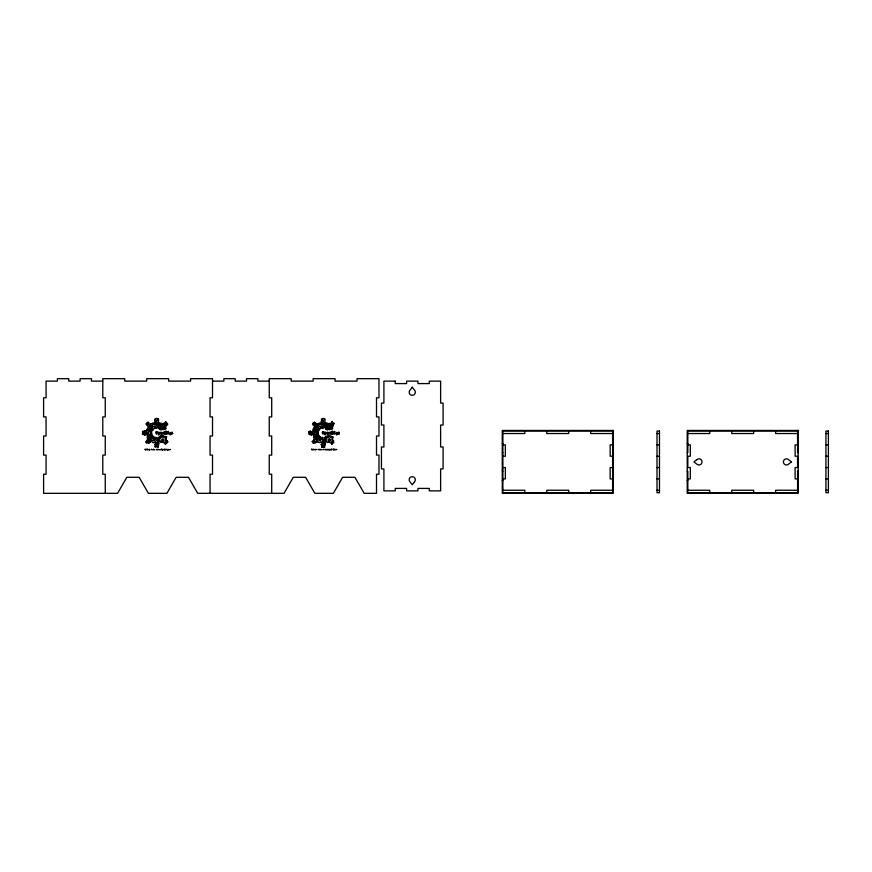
<?xml version="1.0" encoding="UTF-8"?>
<svg xmlns="http://www.w3.org/2000/svg" width="872" height="872" viewBox="0 0 872 872"><rect width="100%" height="100%" fill="white"/><g stroke="black" fill="none" stroke-linecap="round" stroke-linejoin="round"><path stroke-width="1.31" d="M160.459 449.941L160.448 449.472M327.12 449.93L326.793 449.32L326.989 449.876M146.736 449.331L146.616 449.483M312.547 449.331L312.525 449.908M313.19 449.331L313.07 449.483M331.698 449.745L331.371 449.091M167.195 449.745L167.838 449.69M316.242 424.293L316.536 423.476L316.95 423.934M160.993 435.488L160.819 435.553M318.498 433.068L318.062 432.774M148.97 437.428L148.763 436.741L149.297 437.025M324.057 418.68L324.722 418.647M314.781 423.988L314.454 423.738M147.706 449.81L147.728 449.374M313.375 428.534L313.538 429.231A1.123 1.123 0 0 0 313.767 429.493L314.236 429.722A1.123 1.123 0 0 0 314.585 429.743L315.904 429.133L315.293 427.378L313.833 427.302L314.683 429.046L313.451 428.534M144.229 430.877L144.109 431.564M145.275 430.866L145.798 430.91M156.807 449.767L156.47 449.723M159.402 449.767L159.075 449.723M164.601 449.767L164.285 449.712M169.789 449.767L169.484 449.712M323.261 449.767L322.956 449.712M325.856 449.767L325.55 449.712M331.055 449.767L330.978 449.712M336.243 449.767L336.167 449.712M149.014 449.767L148.709 449.712M154.213 449.767L153.875 449.723M154.856 449.767L154.551 449.712M163.565 435.891L163.108 436.283L163.631 435.935M162.65 449.767L162.345 449.712M320.667 449.767L320.351 449.712M149.897 449.516L149.951 449.919M329.333 449.516L329.387 449.919M168.721 449.516L168.721 449.941M172.667 433.548C171.642 429.046 170.738 436.392 172.678 433.46M339.121 433.548C337.355 434.703 340.745 432.131 338.445 432.098C336.265 433.722 340.047 434.823 339.175 433.428M161.603 433.548C159.816 434.714 163.304 431.913 160.84 432.141C158.824 433.907 162.563 434.725 161.658 433.428M328.057 433.548C326.204 434.714 329.801 431.978 327.294 432.141C325.3 433.864 328.995 434.747 328.112 433.428M162.792 442.191L162.977 441.243L162.301 441.81M329.245 442.191L329.158 441.156L328.831 442.126M148.207 424.119L147.477 424.054L148.033 424.043M314.661 424.119L314.062 424.348L314.4 423.716M162.53 424.119L162.17 423.552L162.203 424.163M328.951 424.206L329.06 423.552M146.093 449.581L146.071 449.908M161.996 449.788L161.658 449.102M328.45 449.788L328.057 449.124M157.451 449.788L157.113 449.102L157.036 449.723M153.603 439.052L153.788 437.875M320.057 439.052L320.242 437.875M164.546 426.037C166.269 424.937 165.157 427.771 164.546 426.125M331 426.037C332.624 424.893 331.763 427.803 331 426.125M313.964 422.517L314.563 421.939L314.683 422.506M151.412 434.834L151.99 435.259L151.303 435.52M317.866 434.834L318.138 435.52M146.311 431.727L146.681 432.436L146.213 431.76M145.744 431.803C147.924 433.918 144.501 428.032 148.142 430.746C148.752 432.392 147.292 434.692 145.897 433.569A1.624 1.624 0 0 1 145.439 433.34L144.589 433.264L144.948 432.785A1.624 1.624 0 0 1 144.785 432.294L144.24 431.629L145.711 431.782M156.807 446.769L156.709 446.791M150.529 433.286L150.42 432.599L150.551 433.417M330.194 428.13C331.633 425.808 330.935 429.972 332.548 427.411C333.409 429.427 330.553 430.158 330.27 428.174M151.303 425.798L150.812 425.58A1.155 1.155 0 0 0 150.453 425.569C148.185 425.22 149.853 429.449 151.292 427.64M312.765 432.196L312.667 431.76M154.835 420.816L155.085 420.151M323.141 447.162L323.283 447.216M323.915 446.922L324.744 447.053M148.829 426.713L148.545 426.463M314.073 449.778L314.084 449.363M146.518 440.676L146.91 440.981M314.825 426.212L315.283 426.713M146.649 449.254L147.346 449.331M161.81 429.504C160.35 431.466 158.431 427.018 160.851 427.313A1.243 1.243 0 0 1 161.244 427.313L161.767 427.531A1.243 1.243 0 0 1 162.05 427.803C163.729 428.653 158.399 427.999 161.963 429.362M328.264 429.504C326.717 431.466 324.983 427.062 327.305 427.313A1.243 1.243 0 0 1 327.698 427.313L328.221 427.531A1.243 1.243 0 0 1 328.504 427.803C330.085 428.686 324.896 427.988 328.417 429.362M323.937 443.892L323.828 444.785L323.174 444.11M317.975 449.342L318.073 449.734M158.66 449.342L158.759 449.734M317.724 427.694C316.383 429.416 314.672 425.274 316.907 425.569A1.155 1.155 0 0 1 317.266 425.58L317.757 425.798A1.155 1.155 0 0 1 318.008 426.059L318.563 426.321L317.561 426.67M166.16 436.937L166.705 436.818M165.538 444.11L166.051 443.15L165.026 443.685M331.992 444.11L332.505 443.15L331.48 443.685M332.058 443.935L331.502 443.837M151.03 429.493L151.357 430.79M317.484 429.493C316.634 430.746 319.621 431.335 319.25 429.743C318.16 427.127 318.814 430.474 317.539 429.515M154.431 438.235L153.963 438.703M320.7 438.224L321.168 438.551L320.46 438.79M167.915 441.635L168.067 441.864M332.112 421.438C330.782 422.495 333.137 423.084 332.123 421.427M156.382 423.138L156.579 422.658A1.864 1.864 0 0 0 157.134 422.538C158.715 422.953 158.41 420.838 158.704 419.683L156.72 418.331L154.922 418.887L154.965 419.781M322.836 423.138L323.032 422.658A1.864 1.864 0 0 0 323.588 422.538C325.169 422.953 324.864 420.838 325.158 419.683L323.719 418.473L321.855 418.625C319.653 420.544 325.376 419.617 323.12 421.558C321.942 420.042 319.675 422.375 321.714 422.168A1.842 1.842 0 0 0 322.193 422.484L322.771 423.291M164.525 423.487L165.124 423.269M158.214 442.289L158.9 442.224L158.453 442.66M148.807 426.92L148.142 426.386M315.206 426.822L314.596 426.386M157.2 440.524C157.865 442.714 157.995 438.692 157.134 440.556M322.575 437.417C320.994 437.275 322.913 439.292 322.586 437.428M165.342 427.923C167.25 426.604 165.484 431.171 163.871 428.839C164.078 425.776 164.971 428.959 165.342 427.945M144.033 431.618L144.218 430.866M310.487 431.618L310.356 430.877L310.803 431.4M154.606 438.638L153.995 438.79M162.203 435.64C160.023 435.39 162.574 438.104 162.236 435.629M313.255 440.382L313.026 440.818M158.246 418.985L157.734 418.549M324.002 418.615L324.602 418.636M155.107 444.6L154.617 444.949L155.151 444.535M166.04 425.841L166.421 426.136M151.172 435.401L151.303 434.877M332.995 437.166L332.515 436.6L332.973 437.297M154.922 420.86L155.38 420.282M321.703 438.387L320.144 440.992L319.196 440.033L320.046 439.074M316.95 423.945C317.899 422.865 318.04 425.928 316.427 424.337M317.07 432.708L317.103 433.537L316.961 432.708M333.18 424.184L332.33 423.879L333.18 423.727M150.158 442.246L150.104 441.352L150.693 441.755M317.245 441.701L316.296 441.897L317.179 442.071M158.203 446.878C158.05 445.756 156.84 447.75 158.246 447.173M324.657 446.878L324.199 446.769M155.26 426.909C153.265 426.997 155.096 425.492 155.249 426.899M321.637 427.008C321.855 425.46 319.523 426.822 321.615 427.018M159.064 428.839L159.216 428.163M325.518 428.839L325.638 428.152M320.068 440.589C318.912 438.812 321.823 440.142 320.122 440.469M154.148 436.818L154.224 437.722L153.483 437.297M320.602 436.818L320.918 437.537L320.133 437.406M330.085 435.935C329.899 437.973 326.041 436.24 326.88 438.769C324.395 439.226 327.698 445.396 328.515 440.938A1.155 1.155 0 0 1 328.515 439.259A1.155 1.155 0 0 1 330.194 439.357A1.155 1.155 0 0 1 330.019 441.025C328.134 442.845 333.071 444.219 331.491 441.842A2.78 2.78 0 0 0 331.916 441.09L333.191 440.665M319.305 449.876L318.945 449.353M330.346 449.876L329.507 449.407M325.757 428.403L325.79 428.937M156.895 444.535L157.658 444.502L156.993 443.826M321.746 420.664L321.474 420.141M329.365 425.296L328.395 425.035L329.344 424.61M313.386 443.314L313.735 442.965A1.766 1.766 0 0 0 314.269 443.063C316.024 443.859 316.918 441.036 315.849 439.543L315.424 439.226C311.141 438.093 316.732 442.845 313.615 441.265M144.73 434.965C145.635 433.101 146.354 435.782 144.73 434.986M311.184 434.965C311.936 433.166 312.906 435.411 311.271 435.095M148.098 441.668L147.706 441.025M314.552 441.668L314.312 440.96M158.671 444.502L158.639 444.796M325.125 444.502L325.016 444.84M158.083 419.018L157.538 418.625M151.586 432.97L151.575 432.97M148.131 441.657L147.608 441.09M314.585 441.657L314.062 441.09M163.075 427.411L163.969 427.454L163.129 427.291M329.529 427.411L330.423 427.454L329.583 427.291M159.369 428.337L159.184 428.871M150.496 423.945C152.894 423.825 148.883 425.405 150.485 423.934M147.651 435.27C145.286 434.736 148.676 433.33 147.662 435.248M314.127 435.259C311.664 434.768 315.217 433.384 314.116 435.248M315.13 422.691C317.528 423.062 311.053 424.588 315.795 424.555M310.715 432.926C308.252 433.613 313.244 434.354 309.211 434.659C307.936 433.33 309.887 431.52 310.726 432.915M323.49 449.135L323.904 449.69M333.867 423.923L334.368 423.705M163.293 441.178L163.565 441.025A1.155 1.155 0 0 0 163.74 439.357A1.155 1.155 0 0 0 162.061 439.259A1.155 1.155 0 0 0 162.061 440.938C160.666 444.48 160.394 441.265 159.205 440.12C160.677 435.455 166.094 436.229 166.498 441.014L165.462 441.09A2.78 2.78 0 0 1 165.037 441.842C166.541 443.99 162.236 443.161 163.293 441.199M315.141 449.723L315.468 449.69M328.766 449.723L329.093 449.69M154.017 440.502C154.148 438.529 152.458 440.927 153.919 440.316M318.095 435.542L317.757 434.877M164.514 423.432L165.124 423.247M148.251 449.483L148.153 449.549M165.778 449.483L165.473 449.734M314.705 449.483L314.661 449.56M321.844 449.483L321.746 449.549M145.101 449.102L145.123 449.734M145.352 449.353L145.559 449.941M149.275 449.342L149.559 449.919L149.243 449.353M151.586 449.102L151.619 449.734M153.537 449.102L153.559 449.734M152.916 449.69L152.491 449.756M162.911 449.93L163.162 449.32L162.879 449.941M164.895 449.102L165.026 449.941M311.555 449.102L311.577 449.734M311.805 449.353L312.231 449.69M313.778 449.342L313.844 449.767M319.991 449.102L320.024 449.734M325.18 449.102L325.212 449.734M333.289 449.102L333.431 449.941M333.878 449.353L334.292 449.69M334.521 449.135L334.521 449.734M335.208 449.93L335.524 449.363M158.551 426.255C159.402 426.92 156.055 426.735 158.922 427.934C161.396 427.236 158.203 424.032 158.541 426.245M325.005 426.255C325.845 426.899 322.498 426.8 325.441 427.923C327.872 427.204 324.558 424.01 324.994 426.245M331.578 423.269L331 423.629L331.273 423.018M159.881 440.981C158.388 442.442 158.606 439.782 159.881 440.96M326.335 440.981C325.474 442.453 324.646 440.338 325.725 440.818M320.82 423.367C321.964 424.86 321.953 421.558 320.787 423.323M165.691 443.848L165.048 443.837M153.592 439.074L152.862 440.502L154.17 440.883C155.053 437.733 157.396 438.191 155.587 437.275C158.333 440.992 152.578 445.701 151.412 440.371A2.344 2.344 0 0 1 151.412 439.652L150.987 438.485L151.826 438.66M333.202 423.727L333.954 423.029L333.355 423.007A1.112 1.112 0 0 0 333.05 422.876L332.526 422.876A1.112 1.112 0 0 0 332.21 423.007C329.322 424.032 334.913 426.561 333.202 424.184M166.051 436.981L166.694 436.807M308.688 432.022C310.247 432.665 309.484 430.081 308.666 432.011M324.744 442.344L325.365 442.464L324.678 442.322M150.507 428.752L150.594 429.362L150.54 428.544M146.987 429.242C147.902 429.024 147.717 427.956 147.968 427.52C149.755 426.866 149.657 430.332 148.131 429.743A1.123 1.123 0 0 1 147.782 429.722L147.324 429.493A1.123 1.123 0 0 1 147.085 429.231L147.085 429.231M154.944 427.89L155.619 428.403L155.053 427.814M321.397 427.89L322.073 428.403L321.506 427.814M167.631 449.941L167.424 449.723M168.154 449.331L168.067 449.734M322.03 447.412C323.567 446.377 320.667 445.45 322.008 447.401M102.787 381.129L91.44 381.129L91.44 378.666L80.093 378.666L80.093 381.129L68.757 381.129L68.757 378.666L57.41 378.666L57.41 381.129L46.063 381.129L46.063 397.774L43.6 397.774L43.6 416.892L46.063 416.892L46.063 436L43.6 436L43.6 455.108L46.063 455.108L46.063 474.226L43.6 474.226L43.6 493.334L117.578 493.334L126.832 477.3L139.16 477.3L148.404 493.334L166.901 493.334L176.144 477.3L188.472 477.3L197.726 493.334L284.032 493.334L293.286 477.3L305.614 477.3L314.857 493.334L333.355 493.334L342.598 477.3L354.926 477.3L364.18 493.334L376.508 493.334L376.508 474.226L378.971 474.226L378.971 455.108L376.508 455.108L376.508 436L378.971 436L378.971 416.892L376.508 416.892L376.508 397.774L378.971 397.774L378.971 378.666L357.03 378.666L357.03 381.129L335.077 381.129L335.077 378.666L313.135 378.666L313.135 381.129L291.183 381.129L291.183 378.666L269.241 378.666L269.241 397.774L271.704 397.774L271.704 416.892L269.241 416.892L269.241 436L271.704 436L271.704 455.108L269.241 455.108L269.241 474.226L271.704 474.226L271.704 493.334M212.517 381.129L223.864 381.129L223.864 378.666L235.211 378.666L235.211 381.129L246.547 381.129L246.547 378.666L257.894 378.666L257.894 381.129L269.241 381.129M612.624 431.073L502.893 431.073L502.893 492.713L612.624 492.713L612.624 430.452M797.575 431.073L687.834 431.073L687.834 452.644L687.223 452.644M502.893 433.537L524.835 433.537L524.835 431.073M612.624 433.537L590.682 433.537L590.682 431.073M657.019 433.537L659.483 433.537M687.834 433.537L709.786 433.537L709.786 431.073M797.575 433.537L775.633 433.537L775.633 431.073M825.937 433.537L828.4 433.537M502.272 443.401L502.893 443.401M612.624 443.401L613.245 443.401M687.223 443.401L687.834 443.401M797.575 443.401L798.196 443.401M502.893 444.873L505.357 444.873L505.357 456.22L502.893 456.22M612.624 444.873L610.16 444.873L610.16 456.22L612.624 456.22M657.019 444.873L659.483 444.873M687.834 444.873L690.308 444.873L690.308 456.22L687.834 456.22L687.834 467.566L690.308 467.566L690.308 478.913L687.834 478.913M797.575 444.873L795.111 444.873L795.111 456.22L797.575 456.22L797.575 467.566L795.111 467.566L795.111 478.913L797.575 478.913M825.937 444.873L828.4 444.873M502.272 452.644L502.893 452.644M612.624 452.644L613.245 452.644M798.196 452.644L797.575 452.644L797.575 430.452M657.019 456.22L659.483 456.22M825.937 456.22L828.4 456.22M502.893 467.566L505.357 467.566L505.357 478.913L502.893 478.913M612.624 467.566L610.16 467.566L610.16 478.913L612.624 478.913M657.019 467.566L659.483 467.566M825.937 467.566L828.4 467.566M502.272 471.142L502.893 471.142M612.624 471.142L613.245 471.142M687.223 471.142L687.834 471.142L687.834 492.713L797.575 492.713L797.575 471.142L798.196 471.142M657.019 478.913L659.483 478.913M825.937 478.913L828.4 478.913M502.272 480.385L502.893 480.385M612.624 480.385L613.245 480.385M687.223 480.385L687.834 480.385M797.575 480.385L798.196 480.385M502.893 490.249L524.835 490.249L524.835 492.713M612.624 490.249L590.682 490.249L590.682 492.713M657.019 490.249L659.483 490.249M687.834 490.249L709.786 490.249L709.786 492.713M797.575 490.249L775.633 490.249L775.633 492.713M825.937 490.249L828.4 490.249M153.81 437.744L152.873 437.014L152.349 438.147A2.344 2.344 0 0 0 151.837 438.649M170.356 449.374L170.225 449.549M336.679 449.549L336.799 449.353M151.107 426.67L152.11 426.321L151.543 426.048A1.155 1.155 0 0 0 151.303 425.798M151.684 430.572L152.829 430.474L153.058 429.318L151.793 428.501L152.186 429.94L151.085 429.515M156.317 423.291L155.739 422.484A1.842 1.842 0 0 1 155.26 422.168C152.447 421.165 160.579 420.947 154.976 419.868M318.28 438.66L317.441 438.485L317.866 439.652A2.344 2.344 0 0 0 317.866 440.371C317.179 445.069 326.15 441.33 321.746 438.333M149.341 424.555C144.599 424.577 151.074 423.073 148.676 422.691A1.57 1.57 0 0 0 148.229 422.506L148.109 421.939L147.51 422.517A1.57 1.57 0 0 0 147.063 422.702C144.12 423.476 148.338 427.792 149.243 424.871M150.889 437.591C151.009 439.586 152.338 435.618 150.921 437.657M324.21 424.37L323.392 423.639L323.643 424.806M313.571 441.243L311.98 441.505L312.754 442.06A1.766 1.766 0 0 0 313.048 442.507L313.277 443.423M313.517 422.702C310.574 423.476 314.792 427.792 315.697 424.871M317.888 427.509L316.58 426.702L317.539 426.659M151.434 427.509L150.126 426.702L151.085 426.659M315.795 449.767L315.784 449.309M147.39 449.767L147.39 449.309M162.89 424.61L161.941 425.013L162.835 425.165M166.825 449.876L166.77 449.156M332.505 425.852L332.951 426.397L332.842 425.71M312.721 432.141L312.917 431.705M167.511 423.683L167.784 424.272M330.074 435.924C328.722 435.466 331.033 438.169 332.515 438.18C330.553 440.861 335.371 441.624 333.213 440.611M320.264 437.744L319.326 437.014L318.803 438.147A2.344 2.344 0 0 0 318.291 438.649M333.224 449.734L333.224 449.156M331.273 449.734L331.273 449.156M164.819 449.734L164.819 449.156M161.669 449.701L161.669 449.113M753.681 431.073L753.681 433.537L731.739 433.537L731.739 431.073M753.681 492.713L753.681 490.249L731.739 490.249L731.739 492.713M568.729 431.073L568.729 433.537L546.788 433.537L546.788 431.073M568.729 492.713L568.729 490.249L546.788 490.249L546.788 492.713M210.054 493.334L210.054 474.226L212.517 474.226L212.517 455.108L210.054 455.108L210.054 436L212.517 436L212.517 416.892L210.054 416.892L210.054 397.774L212.517 397.774L212.517 378.666L190.576 378.666L190.576 381.129L168.623 381.129L168.623 378.666L146.681 378.666L146.681 381.129L124.729 381.129L124.729 378.666L102.787 378.666L102.787 397.774L105.25 397.774L105.25 416.892L102.787 416.892L102.787 436L105.25 436L105.25 455.108L102.787 455.108L102.787 474.226L105.25 474.226L105.25 493.334M313.615 422.789A1.482 1.482 0 0 1 314.04 422.615M314.727 422.604A1.482 1.482 0 0 1 315.163 422.778M142.485 433.471C141.526 435.673 146.245 434.027 143.804 433.787C144.011 433.275 143.597 431.291 142.496 433.373M156.491 445.886C156.709 447.216 160.459 445.069 157.472 444.916C154.148 443.281 161.407 444.328 158.355 443.009A1.722 1.722 0 0 0 157.919 442.714L157.919 442.082L157.145 442.562A1.722 1.722 0 0 0 156.622 442.66C155.183 442.137 154.42 445.766 156.491 445.886M162.955 429.634C161.2 428.501 165.19 429.177 162.955 429.634M166.138 442.224C166.061 438.725 168.852 445.243 166.138 442.224M322.945 445.886C323.37 447.391 326.913 444.698 323.697 444.971C321.027 443.14 327.85 444.317 324.809 443.009A1.722 1.722 0 0 0 324.373 442.714L324.373 442.082L323.599 442.562A1.722 1.722 0 0 0 323.076 442.66C321.659 442.213 320.863 445.734 322.945 445.886M329.409 429.634C327.61 428.73 331.654 428.98 329.409 429.634M332.592 442.224C332.297 438.845 335.48 444.993 332.592 442.224M158.562 434.801C157.276 429.667 161.56 433.068 158.562 434.801M168.252 431.433C165.299 433.013 169.451 436.752 168.263 431.422M325.016 434.801C323.97 429.34 327.828 433.449 325.016 434.801M334.706 431.433C331.763 433.003 335.851 436.807 334.717 431.422M152.175 423.574C153.167 426.048 153.886 421.231 152.175 423.574M162.683 432.741L162.683 434.202L163.391 432.359L164.11 434.082L163.871 432.218L162.683 432.741M318.629 423.574C319.632 426.037 320.307 421.231 318.629 423.574M329.136 432.741L329.136 434.202L329.845 432.359L330.564 434.082L330.325 432.218L329.136 432.741M165.091 436.382C166.083 438.006 162.781 436.752 165.146 436.469M166.214 438.921L166.007 439.695L166.214 438.921M331.545 436.382C332.559 437.984 329.267 436.937 331.545 436.382M332.668 438.921L332.461 439.695L332.668 438.921M149.417 429.58C147.946 432.196 151.782 430.147 149.417 429.536M170.77 434.191C169.092 437.482 169.778 428.773 170.77 434.191M315.871 429.58C314.498 432.261 318.226 430.092 315.871 429.536M337.224 434.191C335.589 437.537 336.145 428.784 337.224 434.191M143.28 431.684C142.43 432.915 141.929 430.485 143.28 431.684M155.903 432.12C156.219 437.951 159.238 429.133 155.903 432.12M322.357 432.12C322.618 437.929 325.779 429.166 322.357 432.12M328.221 435.553C330.793 436.6 326.03 437.842 328.221 435.553M148.621 443.423L147.815 443.063A1.766 1.766 0 0 1 147.281 442.965L146.354 443.118L146.605 442.507A1.766 1.766 0 0 1 146.289 442.05L145.646 442.05C146.725 439.237 149.864 444.807 147.15 439.117C149.439 439.303 150.257 440.567 149.733 442.769L148.621 443.423M152.469 426.419C150.921 428.795 156.459 430.463 153.843 426.245L155.434 425.972C154.453 428.185 158.301 429.209 156.916 427.127A2.256 2.256 0 0 0 156.971 426.419L157.712 426.016L156.655 425.427A2.256 2.256 0 0 0 156.219 424.893C156.927 422.473 154.518 425.612 154.159 423.607C153.821 425.089 151.15 424.708 152.469 426.419M160.132 423.661C159.467 423.378 159.238 424.74 158.421 424.337C156.851 423.203 160.415 421.47 160.132 423.661M317.016 437.581C318.574 439.237 318.106 435.815 317.016 437.581M318.923 426.419C317.375 428.795 322.913 430.463 320.297 426.245L321.888 425.972C320.951 428.13 324.755 429.209 323.37 427.127A2.256 2.256 0 0 0 323.425 426.419L324.166 426.016L323.109 425.427A2.256 2.256 0 0 0 322.673 424.893C322.466 422.953 317.768 424.304 318.923 426.419M326.586 423.661C325.79 423.672 325.899 424.533 324.58 424.424C323.774 422.615 326.793 421.841 326.586 423.661M166.672 440.905L167.457 440.916L166.694 440.905M316.612 428.871L317.43 428.828L316.612 428.904M311.773 430.888L311.773 430.888M159.881 438.3C157.734 437.526 159.216 440.491 157.658 438.943C156.688 437.232 159.423 436.632 159.881 438.3M324.166 440.524L323.665 441.417L324.667 440.175L323.087 440.338L324.166 440.524M326.335 438.3C324.057 437.417 325.877 440.698 324.112 438.878C323.098 437.264 325.91 436.643 326.335 438.3M163.151 440.066C163.882 438.453 160.949 441.57 163.151 440.066M329.605 440.066C329.976 437.079 327.022 442.464 329.605 440.066M165.418 422.026L166.181 421.765L166.072 422.876A1.112 1.112 0 0 0 165.756 423.007L164.852 424.119L166.192 425.427L167.489 424.893L165.909 424.119L167.359 423.574L166.901 423.007A1.112 1.112 0 0 0 166.596 422.876L165.157 422.473L165.429 421.983M156.905 420.555C156.448 422.473 155.696 419.705 156.927 420.631M323.359 420.555C322.869 422.462 322.215 419.759 323.381 420.631M150.867 440.011C150.191 441.417 149.406 438.507 150.856 439.957M317.321 440.011C316.721 441.385 315.828 438.572 317.31 439.957M155.14 449.462L155.14 449.462M321.125 444.687L321.866 444.807L321.125 444.687M159.554 436.501C160.971 437.668 160.568 435.27 159.554 436.501M326.008 436.501C327.436 437.581 327.044 435.379 326.008 436.501M148.185 432.828C148.491 435.095 151.75 435.924 152.077 433.864C147.401 433.482 153.69 432.076 151.401 431.52A1.766 1.766 0 0 0 150.9 431.324L150.736 430.692L150.082 431.346A1.766 1.766 0 0 0 149.581 431.564L149.014 431.226L148.185 432.828M314.639 432.828C314.977 435.084 318.073 435.869 318.542 433.951C314.04 433.395 319.926 432.109 317.855 431.52A1.766 1.766 0 0 0 317.353 431.324L317.19 430.692L316.536 431.346A1.766 1.766 0 0 0 316.035 431.564L315.468 431.226L314.639 432.828M331.981 449.462L331.981 449.462M310.661 432.022L311.239 432.305A1.624 1.624 0 0 0 311.402 432.774L311.042 433.264L311.893 433.34A1.624 1.624 0 0 0 312.35 433.569C314.367 434.91 315.817 430.812 313.233 429.929L312.765 429.852C313.342 433.264 312.874 431.466 310.661 432.022M156.666 424.086C157.712 425.972 157.985 422.462 156.666 424.086M154.922 446.606C156.11 448.72 156.48 444.829 154.922 446.606M321.321 449.734L321.245 449.712M316.351 449.494L316.351 449.462M151.848 435.902C153.537 438.245 153.265 434.267 151.848 435.902M318.302 435.902C319.948 438.18 319.752 434.409 318.302 435.869M148.142 438.442C148.185 439.684 151.859 438.169 149.156 437.679C146.322 435.913 152.883 437.395 150.191 436.044A1.581 1.581 0 0 0 149.831 435.728L149.897 435.139L149.134 435.488A1.581 1.581 0 0 0 148.643 435.51L148.284 435.052C147.314 436.163 146.376 437.69 148.142 438.442M314.596 438.442C314.661 439.706 318.302 438.136 315.61 437.679C312.786 435.946 319.326 437.297 316.645 436.044A1.581 1.581 0 0 0 316.285 435.728L316.351 435.139L315.588 435.488A1.581 1.581 0 0 0 315.097 435.51C313.865 434.932 312.71 438.049 314.596 438.442M162.944 426.724L162.257 427.389L160.666 426.615L160.928 425.939A1.842 1.842 0 0 1 160.699 425.427L160.001 424.729L160.666 424.577A1.842 1.842 0 0 1 160.873 424.032C161.473 420.566 161.887 427.978 163.195 424.729C162.574 421.852 164.536 423.727 164.917 425.089L164.11 426.768L162.944 426.724M329.398 426.724L329.278 427.378L327.458 426.931L327.382 425.939A1.842 1.842 0 0 1 327.153 425.427L326.455 424.729L327.12 424.577A1.842 1.842 0 0 1 327.327 424.032C327.828 420.587 328.373 427.978 329.649 424.729C329.136 421.732 330.935 423.825 331.371 425.089L330.564 426.768L329.398 426.724M154.17 423.029C154.933 424.86 156.339 422.179 154.18 423.018M166.334 431.335L165.211 431.64L165.211 432.599L166.334 432.599L165.211 432.904L165.211 433.864L166.454 434.169L164.906 434.169L164.906 431.466L166.334 431.335M332.788 431.335L331.665 431.64L331.665 432.599L332.788 432.599L331.665 432.904L331.665 433.864L332.908 434.169L331.36 434.169L331.36 431.466L332.788 431.335M412.26 387.212L410.091 390.046A3.085 3.085 0 0 0 410.091 394.406A3.085 3.085 0 0 0 414.44 394.406A3.085 3.085 0 0 0 414.44 390.046L412.26 387.212M414.44 481.954L412.26 484.788L410.08 481.954A3.085 3.085 0 0 1 410.08 477.594A3.085 3.085 0 0 1 414.44 477.594A3.085 3.085 0 0 1 414.44 481.954M696.761 459.718L693.916 461.888L696.761 464.068A3.085 3.085 0 0 0 701.121 464.068A3.085 3.085 0 0 0 701.121 459.718A3.085 3.085 0 0 0 696.761 459.718M791.504 461.888L788.659 464.068A3.085 3.085 0 0 1 784.299 464.068A3.085 3.085 0 0 1 784.299 459.718A3.085 3.085 0 0 1 788.659 459.718L791.504 461.888M395.245 381.129L383.909 381.129L383.909 403.082L381.446 403.082L381.446 425.024L383.909 425.024L383.909 446.976L381.446 446.976L381.446 468.918L383.909 468.918L383.909 490.871L395.245 490.871L395.245 488.407L406.592 488.407L406.592 490.871L417.939 490.871L417.939 488.407L429.286 488.407L429.286 490.871L440.622 490.871L440.622 468.918L443.085 468.918L443.085 446.976L440.622 446.976L440.622 425.024L443.085 425.024L443.085 403.082L440.622 403.082L440.622 381.129L429.286 381.129L429.286 383.593L417.939 383.593L417.939 381.129L406.592 381.129L406.592 383.593L395.245 383.593L395.245 381.129M613.245 430.452L502.272 430.452L502.272 493.334L613.245 493.334L613.245 430.452M798.196 430.452L687.223 430.452L687.223 493.334L798.196 493.334L798.196 430.452M659.483 431.073L657.019 431.073L657.019 492.713L659.483 492.713L659.483 431.073M828.4 431.073L825.937 431.073L825.937 492.713L828.4 492.713L828.4 431.073"/></g></svg>
